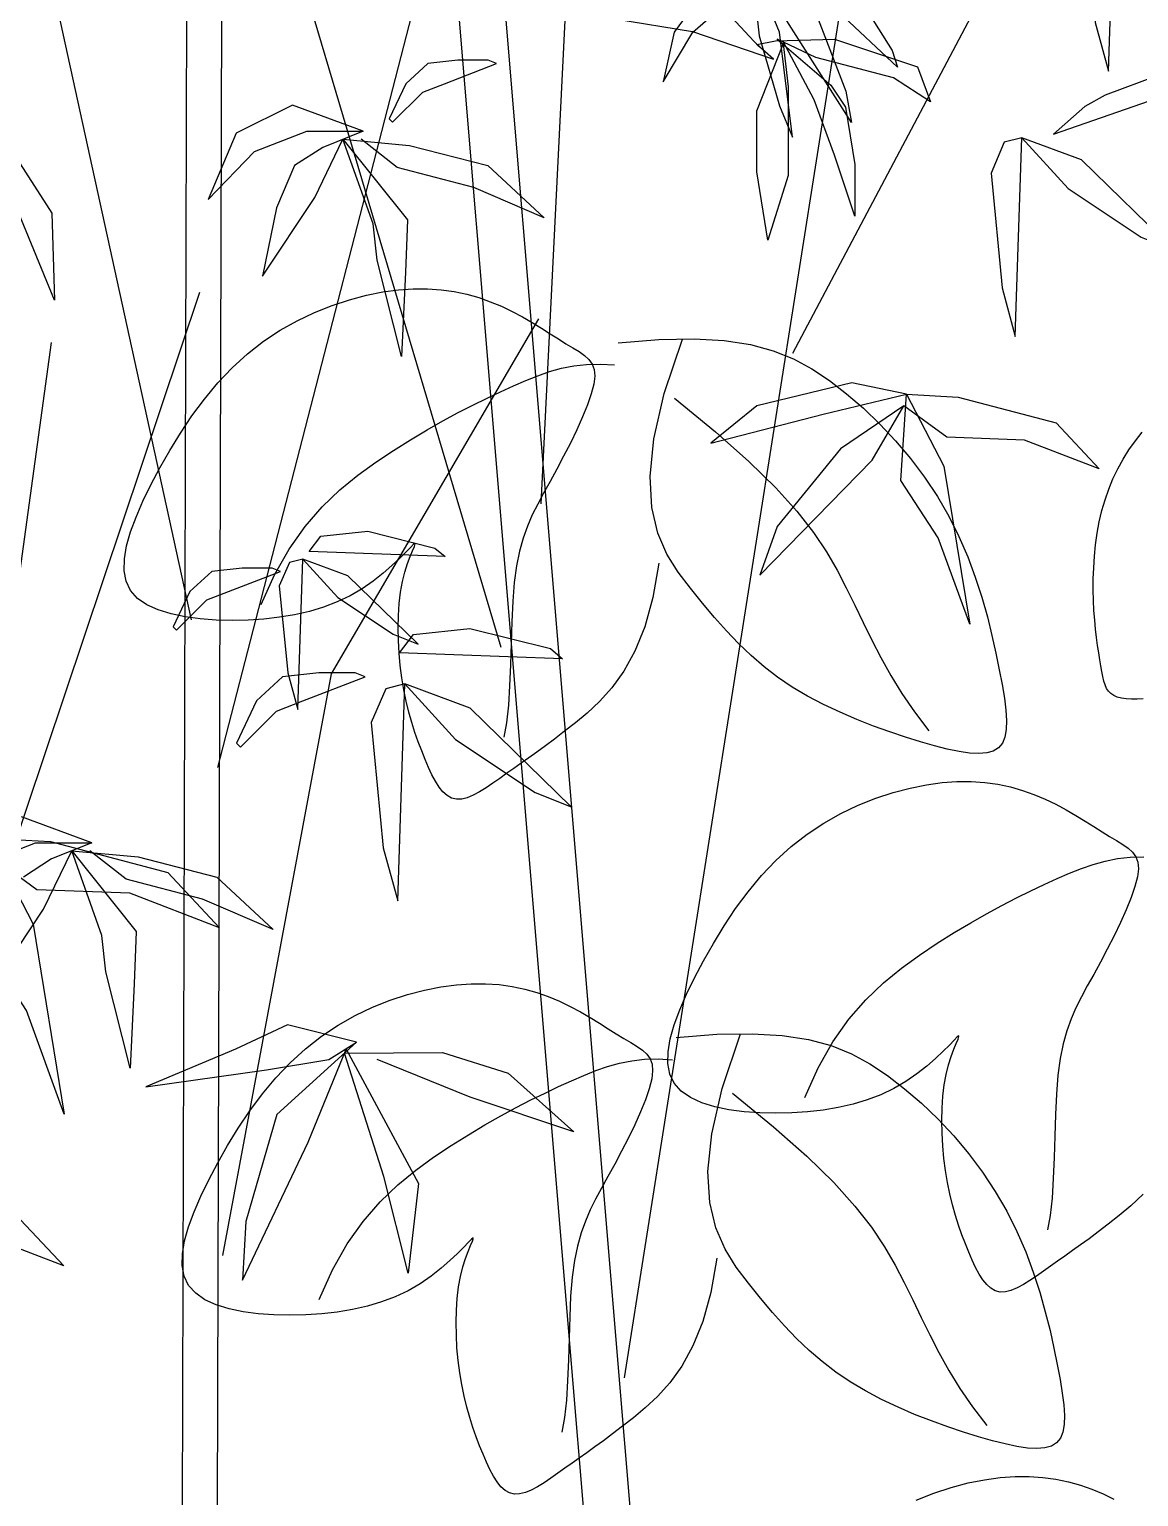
# Model space of a CAD drawing. Extents: x 941299 to 942979, y 2579300 to 2579597.
# Drawn here: x 941938.033 to 941939.645, y 2579505.574 to 2579507.706 of the extents above; entities that cross this region are included whole.
import ezdxf

# ---------------------------------------------------------------- set-up
doc = ezdxf.new("R2010")
doc.units = 0
doc.layers.get('0').update_dxf_attribs({"linetype": 'CONTINUOUS'})
doc.layers.add('LH', color=94, linetype='CONTINUOUS')
doc.layers.add('尺寸标注', color=2, linetype='CONTINUOUS')

# ---------------------------------------------------------------- blocks, each defined once
blk = doc.blocks.new('15')
at = {"layer": 'LH', "color": 38}
for p, q in [((-0.8594, 2.2299), (-0.8435, 2.2331)), ((-0.8435, 2.2331), (-0.8284, 2.2351)), ((-0.8284, 2.2351), (-0.8139, 2.2361)), ((-0.8139, 2.2361), (-0.8001, 2.2362)), ((-0.8001, 2.2362), (-0.7869, 2.2353)), ((-0.7869, 2.2353), (-0.7743, 2.2335)), ((-0.7743, 2.2335), (-0.7622, 2.231)), ((-0.9095, 2.2133), (-0.8926, 2.2201)), ((-0.8926, 2.2201), (-0.8758, 2.2256)), ((-0.8758, 2.2256), (-0.8594, 2.2299)), ((-0.7622, 2.231), (-0.7506, 2.2277)), ((-0.7506, 2.2277), (-0.7394, 2.2237)), ((-0.7394, 2.2237), (-0.7286, 2.2192)), ((-0.7286, 2.2192), (-0.7182, 2.2142)), ((-0.9429, 2.196), (-0.9263, 2.2053)), ((-0.9263, 2.2053), (-0.9095, 2.2133)), ((-0.7182, 2.2142), (-0.7083, 2.2089)), ((-0.7083, 2.2089), (-0.6988, 2.2034)), ((-0.6988, 2.2034), (-0.6898, 2.1979)), ((-0.9591, 2.1853), (-0.9429, 2.196)), ((-0.6898, 2.1979), (-0.6813, 2.1926)), ((-0.6813, 2.1926), (-0.6734, 2.1876)), ((-0.9746, 2.1732), (-0.9591, 2.1853)), ((-0.6734, 2.1876), (-0.6661, 2.183)), ((-0.6661, 2.183), (-0.6593, 2.179)), ((-0.6593, 2.179), (-0.6533, 2.1753)), ((-0.6533, 2.1753), (-0.6481, 2.1717)), ((-0.6155, 2.1839), (-0.576, 2.1871)), ((-0.576, 2.1871), (-0.542, 2.1878)), ((-0.5708, 2.1347), (-0.5531, 2.1874)), ((-0.542, 2.1878), (-0.5127, 2.1861)), ((-0.5127, 2.1861), (-0.4874, 2.1821)), ((-0.4874, 2.1821), (-0.4653, 2.1761)), ((-0.4653, 2.1761), (-0.4457, 2.1682)), ((-0.9893, 2.1597), (-0.9746, 2.1732)), ((-0.6704, 2.1592), (-0.6585, 2.1615)), ((-0.6585, 2.1615), (-0.6461, 2.1629)), ((-0.6481, 2.1717), (-0.6439, 2.1677)), ((-0.6461, 2.1629), (-0.633, 2.1633)), ((-0.6439, 2.1677), (-0.6408, 2.1633)), ((-0.6408, 2.1633), (-0.6388, 2.158)), ((-0.633, 2.1633), (-0.6189, 2.1624)), ((-0.4457, 2.1682), (-0.4278, 2.1585)), ((-1.0031, 2.145), (-0.9893, 2.1597)), ((-0.7169, 2.1422), (-0.705, 2.1474)), ((-0.705, 2.1474), (-0.6934, 2.152)), ((-0.6934, 2.152), (-0.6819, 2.156)), ((-0.6819, 2.156), (-0.6704, 2.1592)), ((-0.6382, 2.1516), (-0.6391, 2.1439)), ((-0.6388, 2.158), (-0.6382, 2.1516)), ((-0.4278, 2.1585), (-0.4108, 2.1472)), ((-0.4108, 2.1472), (-0.3942, 2.1345)), ((-1.0161, 2.1294), (-1.0031, 2.145)), ((-0.7425, 2.1303), (-0.7294, 2.1365)), ((-0.7294, 2.1365), (-0.7169, 2.1422)), ((-0.6415, 2.1345), (-0.6452, 2.1238)), ((-0.6391, 2.1439), (-0.6415, 2.1345)), ((-0.5809, 2.0907), (-0.5708, 2.1347)), ((-0.3942, 2.1345), (-0.3778, 2.1204)), ((-1.0283, 2.1131), (-1.0161, 2.1294)), ((-0.7704, 2.1162), (-0.7562, 2.1236)), ((-0.7562, 2.1236), (-0.7425, 2.1303)), ((-0.6452, 2.1238), (-0.6499, 2.112)), ((-0.561, 2.1302), (-0.5212, 2.0977)), ((-0.3778, 2.1204), (-0.3619, 2.1052)), ((-1.0395, 2.0964), (-1.0283, 2.1131)), ((-0.8006, 2.0994), (-0.7852, 2.1082)), ((-0.7852, 2.1082), (-0.7704, 2.1162)), ((-0.6499, 2.112), (-0.6556, 2.0996)), ((-0.3619, 2.1052), (-0.3467, 2.0889)), ((-1.0499, 2.0795), (-1.0395, 2.0964)), ((-0.8332, 2.0795), (-0.8166, 2.0899)), ((-0.8166, 2.0899), (-0.8006, 2.0994)), ((-0.6556, 2.0996), (-0.6618, 2.0868)), ((-0.5846, 2.0543), (-0.5809, 2.0907)), ((-0.5212, 2.0977), (-0.4888, 2.0689)), ((-0.1145, 2.0889), (-0.1078, 2.0972)), ((-1.0595, 2.0627), (-1.0499, 2.0795)), ((-0.8503, 2.0682), (-0.8332, 2.0795)), ((-0.6618, 2.0868), (-0.6683, 2.0739)), ((-0.3467, 2.0889), (-0.3323, 2.0717)), ((-0.1264, 2.0712), (-0.1207, 2.0802)), ((-0.1207, 2.0802), (-0.1145, 2.0889)), ((-1.0681, 2.0462), (-1.0595, 2.0627)), ((-0.8678, 2.0556), (-0.8503, 2.0682)), ((-0.675, 2.0613), (-0.6815, 2.0494)), ((-0.6683, 2.0739), (-0.675, 2.0613)), ((-0.4888, 2.0689), (-0.4629, 2.0435)), ((-0.3323, 2.0717), (-0.3187, 2.0536)), ((-0.1362, 2.0522), (-0.1316, 2.0619)), ((-0.1316, 2.0619), (-0.1264, 2.0712)), ((-0.8851, 2.0413), (-0.8678, 2.0556)), ((-0.6815, 2.0494), (-0.6877, 2.0382)), ((-0.583, 2.0243), (-0.5846, 2.0543)), ((-0.3187, 2.0536), (-0.3063, 2.035)), ((-0.1403, 2.0422), (-0.1362, 2.0522)), ((-1.0759, 2.0303), (-1.0681, 2.0462)), ((-0.9022, 2.0249), (-0.8851, 2.0413)), ((-0.6877, 2.0382), (-0.6934, 2.0276)), ((-0.4629, 2.0435), (-0.4424, 2.0208)), ((-0.3063, 2.035), (-0.2952, 2.0158)), ((-0.1439, 2.0319), (-0.1403, 2.0422)), ((-1.0825, 2.015), (-1.0759, 2.0303)), ((-0.9186, 2.006), (-0.9022, 2.0249)), ((-0.6934, 2.0276), (-0.6987, 2.0171)), ((-0.5771, 1.9996), (-0.583, 2.0243)), ((-0.4424, 2.0208), (-0.4263, 2.0002)), ((-0.1495, 2.0105), (-0.147, 2.0213)), ((-0.147, 2.0213), (-0.1439, 2.0319)), ((-1.0878, 2.0006), (-1.0825, 2.015)), ((-0.9342, 1.9841), (-0.9186, 2.006)), ((-0.7034, 2.0062), (-0.7076, 1.9947)), ((-0.6987, 2.0171), (-0.7034, 2.0062)), ((-0.2952, 2.0158), (-0.2854, 1.9962)), ((-0.1515, 1.9994), (-0.1495, 2.0105)), ((-1.0916, 1.9871), (-1.0878, 2.0006)), ((-0.7076, 1.9947), (-0.7111, 1.9821)), ((-0.5682, 1.9791), (-0.5771, 1.9996)), ((-0.4263, 2.0002), (-0.4137, 1.9814)), ((-0.2854, 1.9962), (-0.2769, 1.9764)), ((-0.1531, 1.9882), (-0.1515, 1.9994)), ((-1.0937, 1.9745), (-1.0916, 1.9871)), ((-0.9484, 1.959), (-0.9342, 1.9841)), ((-0.8213, 1.9809), (-0.8273, 1.9749)), ((-0.8167, 1.9857), (-0.8213, 1.9809)), ((-0.8196, 1.97), (-0.817, 1.9769)), ((-0.817, 1.9769), (-0.8147, 1.9825)), ((-0.8136, 1.9887), (-0.8167, 1.9857)), ((-0.8147, 1.9825), (-0.8129, 1.9866)), ((-0.8121, 1.9899), (-0.8136, 1.9887)), ((-0.8129, 1.9866), (-0.812, 1.9891)), ((-0.812, 1.9891), (-0.8121, 1.9899)), ((-0.7111, 1.9821), (-0.714, 1.9679)), ((-0.5573, 1.9616), (-0.5682, 1.9791)), ((-0.4137, 1.9814), (-0.4034, 1.9637)), ((-0.2769, 1.9764), (-0.2696, 1.9567)), ((-0.1549, 1.966), (-0.1542, 1.9771)), ((-0.1542, 1.9771), (-0.1531, 1.9882)), ((-1.0939, 1.9631), (-1.0937, 1.9745)), ((-1.092, 1.9528), (-1.0939, 1.9631)), ((-0.8346, 1.968), (-0.8432, 1.9606)), ((-0.8273, 1.9749), (-0.8346, 1.968)), ((-0.8244, 1.9525), (-0.8221, 1.9618)), ((-0.8221, 1.9618), (-0.8196, 1.97)), ((-0.714, 1.9679), (-0.7162, 1.9518)), ((-0.5761, 1.9703), (-0.5818, 1.937)), ((-0.5455, 1.9461), (-0.5573, 1.9616)), ((-0.4034, 1.9637), (-0.3946, 1.9466)), ((-0.1553, 1.9551), (-0.1549, 1.966)), ((-1.0877, 1.9439), (-1.092, 1.9528)), ((-0.9612, 1.9302), (-0.9484, 1.959)), ((-0.8529, 1.953), (-0.8636, 1.9456)), ((-0.8432, 1.9606), (-0.8529, 1.953)), ((-0.8263, 1.9423), (-0.8244, 1.9525)), ((-0.7162, 1.9518), (-0.7176, 1.9335)), ((-0.2696, 1.9567), (-0.2633, 1.9373)), ((-0.1553, 1.9445), (-0.1553, 1.9551)), ((-1.0809, 1.9363), (-1.0877, 1.9439)), ((-1.0719, 1.9301), (-1.0809, 1.9363)), ((-0.8752, 1.9388), (-0.8876, 1.9329)), ((-0.8636, 1.9456), (-0.8752, 1.9388)), ((-0.8275, 1.9314), (-0.8263, 1.9423)), ((-0.7176, 1.9335), (-0.7186, 1.9136)), ((-0.5818, 1.937), (-0.5896, 1.9088)), ((-0.5339, 1.9315), (-0.5455, 1.9461)), ((-0.3946, 1.9466), (-0.3864, 1.9297)), ((-0.2633, 1.9373), (-0.2579, 1.9184)), ((-0.1551, 1.9343), (-0.1553, 1.9445)), ((-0.1546, 1.9246), (-0.1551, 1.9343)), ((-1.061, 1.9251), (-1.0719, 1.9301)), ((-1.0486, 1.9212), (-1.061, 1.9251)), ((-1.0349, 1.9183), (-1.0486, 1.9212)), ((-0.9289, 1.9204), (-0.9436, 1.918)), ((-0.9146, 1.9237), (-0.9289, 1.9204)), ((-0.9008, 1.9279), (-0.9146, 1.9237)), ((-0.8876, 1.9329), (-0.9008, 1.9279)), ((-0.8286, 1.9079), (-0.8283, 1.9198)), ((-0.8283, 1.9198), (-0.8275, 1.9314)), ((-0.5223, 1.9177), (-0.5339, 1.9315)), ((-0.3864, 1.9297), (-0.3782, 1.9128)), ((-0.1539, 1.9153), (-0.1546, 1.9246)), ((-1.0203, 1.9164), (-1.0349, 1.9183)), ((-1.005, 1.9153), (-1.0203, 1.9164)), ((-0.9895, 1.9149), (-1.005, 1.9153)), ((-0.974, 1.9152), (-0.9895, 1.9149)), ((-0.9587, 1.9162), (-0.974, 1.9152)), ((-0.9436, 1.918), (-0.9587, 1.9162)), ((-0.8284, 1.8956), (-0.8286, 1.9079)), ((-0.7186, 1.9136), (-0.7192, 1.8928)), ((-0.5896, 1.9088), (-0.5992, 1.8853)), ((-0.5107, 1.9047), (-0.5223, 1.9177)), ((-0.3782, 1.9128), (-0.3699, 1.8959)), ((-0.2579, 1.9184), (-0.2534, 1.9003)), ((-0.1531, 1.9066), (-0.1539, 1.9153)), ((-0.1521, 1.8983), (-0.1531, 1.9066)), ((-0.8277, 1.8833), (-0.8284, 1.8956)), ((-0.7192, 1.8928), (-0.7198, 1.8719)), ((-0.4989, 1.8925), (-0.5107, 1.9047)), ((-0.4868, 1.8809), (-0.4989, 1.8925)), ((-0.3699, 1.8959), (-0.3611, 1.8789)), ((-0.2534, 1.9003), (-0.2496, 1.8832)), ((-0.1511, 1.8906), (-0.1521, 1.8983)), ((-0.15, 1.8835), (-0.1511, 1.8906)), ((-0.8266, 1.8711), (-0.8277, 1.8833)), ((-0.5992, 1.8853), (-0.61, 1.8658)), ((-0.4742, 1.8701), (-0.4868, 1.8809)), ((-0.3611, 1.8789), (-0.3514, 1.8616)), ((-0.2496, 1.8832), (-0.2463, 1.8672)), ((-0.149, 1.8769), (-0.15, 1.8835)), ((-0.148, 1.8709), (-0.149, 1.8769)), ((-0.8251, 1.8592), (-0.8266, 1.8711)), ((-0.7198, 1.8719), (-0.7206, 1.8516)), ((-0.61, 1.8658), (-0.6216, 1.8496)), ((-0.461, 1.8599), (-0.4742, 1.8701)), ((-0.2463, 1.8672), (-0.2436, 1.8527)), ((-0.147, 1.8654), (-0.148, 1.8709)), ((-0.1461, 1.8605), (-0.147, 1.8654)), ((-0.8231, 1.8477), (-0.8251, 1.8592)), ((-0.7206, 1.8516), (-0.7218, 1.8327)), ((-0.6216, 1.8496), (-0.6336, 1.8363)), ((-0.447, 1.8504), (-0.461, 1.8599)), ((-0.4321, 1.8416), (-0.447, 1.8504)), ((-0.3514, 1.8616), (-0.3407, 1.8441)), ((-0.2436, 1.8527), (-0.2414, 1.8397)), ((-0.1451, 1.8562), (-0.1461, 1.8605)), ((-0.1439, 1.8524), (-0.1451, 1.8562)), ((-0.1425, 1.8491), (-0.1439, 1.8524)), ((-0.1406, 1.8463), (-0.1425, 1.8491)), ((-0.8208, 1.8367), (-0.8231, 1.8477)), ((-0.8182, 1.8261), (-0.8208, 1.8367)), ((-0.6336, 1.8363), (-0.6455, 1.8252)), ((-0.4166, 1.8334), (-0.4321, 1.8416)), ((-0.3407, 1.8441), (-0.3285, 1.8263)), ((-0.2414, 1.8397), (-0.24, 1.8281)), ((-0.1384, 1.844), (-0.1406, 1.8463)), ((-0.1355, 1.8421), (-0.1384, 1.844)), ((-0.1321, 1.8406), (-0.1355, 1.8421)), ((-0.1281, 1.8396), (-0.1321, 1.8406)), ((-0.1235, 1.8389), (-0.1281, 1.8396)), ((-0.1184, 1.8386), (-0.1235, 1.8389)), ((-0.1129, 1.8386), (-0.1184, 1.8386)), ((-0.1069, 1.8389), (-0.1129, 1.8386)), ((-0.8154, 1.816), (-0.8182, 1.8261)), ((-0.7218, 1.8327), (-0.7236, 1.8158)), ((-0.6455, 1.8252), (-0.6569, 1.8158)), ((-0.4006, 1.8259), (-0.4166, 1.8334)), ((-0.3844, 1.8189), (-0.4006, 1.8259)), ((-0.3285, 1.8263), (-0.3145, 1.808)), ((-0.24, 1.8281), (-0.2393, 1.8179)), ((-0.8123, 1.8063), (-0.8154, 1.816)), ((-0.8091, 1.7972), (-0.8123, 1.8063)), ((-0.7236, 1.8158), (-0.7263, 1.8018)), ((-0.6674, 1.8075), (-0.6771, 1.8)), ((-0.6569, 1.8158), (-0.6674, 1.8075)), ((-0.3683, 1.8126), (-0.3844, 1.8189)), ((-0.3525, 1.8069), (-0.3683, 1.8126)), ((-0.3372, 1.8018), (-0.3525, 1.8069)), ((-0.2396, 1.8091), (-0.2408, 1.8018)), ((-0.2393, 1.8179), (-0.2396, 1.8091)), ((-0.8058, 1.7885), (-0.8091, 1.7972)), ((-0.686, 1.7933), (-0.6942, 1.7873)), ((-0.6771, 1.8), (-0.686, 1.7933)), ((-0.3226, 1.7973), (-0.3372, 1.8018)), ((-0.3091, 1.7934), (-0.3226, 1.7973)), ((-0.2967, 1.7903), (-0.3091, 1.7934)), ((-0.247, 1.7914), (-0.2521, 1.7883)), ((-0.2433, 1.7959), (-0.247, 1.7914)), ((-0.2408, 1.8018), (-0.2433, 1.7959)), ((-0.8025, 1.7803), (-0.8058, 1.7885)), ((-0.7992, 1.7726), (-0.8025, 1.7803)), ((-0.702, 1.7818), (-0.7093, 1.7766)), ((-0.6942, 1.7873), (-0.702, 1.7818)), ((-0.2853, 1.7879), (-0.2967, 1.7903)), ((-0.2752, 1.7864), (-0.2853, 1.7879)), ((-0.2662, 1.7859), (-0.2752, 1.7864)), ((-0.2585, 1.7865), (-0.2662, 1.7859)), ((-0.2521, 1.7883), (-0.2585, 1.7865)), ((-0.7959, 1.7655), (-0.7992, 1.7726)), ((-0.7925, 1.7591), (-0.7959, 1.7655)), ((-0.7233, 1.7668), (-0.7301, 1.7619)), ((-0.7164, 1.7716), (-0.7233, 1.7668)), ((-0.7093, 1.7766), (-0.7164, 1.7716)), ((-0.7889, 1.7535), (-0.7925, 1.7591)), ((-0.7852, 1.7489), (-0.7889, 1.7535)), ((-0.7811, 1.7453), (-0.7852, 1.7489)), ((-0.7497, 1.7489), (-0.7558, 1.7456)), ((-0.7433, 1.7528), (-0.7497, 1.7489)), ((-0.7368, 1.7572), (-0.7433, 1.7528)), ((-0.7301, 1.7619), (-0.7368, 1.7572)), ((-0.3492, 1.7482), (-0.3328, 1.7525)), ((-0.3328, 1.7525), (-0.3169, 1.7557)), ((-0.3169, 1.7557), (-0.3018, 1.7578)), ((-0.3018, 1.7578), (-0.2873, 1.7588)), ((-0.2873, 1.7588), (-0.2735, 1.7588)), ((-0.2735, 1.7588), (-0.2603, 1.7579)), ((-0.2603, 1.7579), (-0.2477, 1.7562)), ((-0.2477, 1.7562), (-0.2356, 1.7536)), ((-0.2356, 1.7536), (-0.224, 1.7503)), ((-0.224, 1.7503), (-0.2128, 1.7464)), ((-0.7768, 1.7428), (-0.7811, 1.7453)), ((-0.7721, 1.7417), (-0.7768, 1.7428)), ((-0.767, 1.7419), (-0.7721, 1.7417)), ((-0.7616, 1.7432), (-0.767, 1.7419)), ((-0.7558, 1.7456), (-0.7616, 1.7432)), ((-0.3997, 1.7279), (-0.3829, 1.736)), ((-0.3829, 1.736), (-0.366, 1.7427)), ((-0.366, 1.7427), (-0.3492, 1.7482)), ((-0.2128, 1.7464), (-0.202, 1.7418)), ((-0.202, 1.7418), (-0.1916, 1.7368)), ((-0.1916, 1.7368), (-0.1817, 1.7315)), ((-0.4163, 1.7186), (-0.3997, 1.7279)), ((-0.1817, 1.7315), (-0.1722, 1.726)), ((-0.1722, 1.726), (-0.1632, 1.7206)), ((-0.1632, 1.7206), (-0.1547, 1.7152)), ((-0.448, 1.6958), (-0.4325, 1.7079)), ((-0.4325, 1.7079), (-0.4163, 1.7186)), ((-0.1547, 1.7152), (-0.1468, 1.7102)), ((-0.1468, 1.7102), (-0.1395, 1.7057)), ((-0.4627, 1.6823), (-0.448, 1.6958)), ((-0.1395, 1.7057), (-0.1327, 1.7016)), ((-0.1327, 1.7016), (-0.1267, 1.698)), ((-0.1267, 1.698), (-0.1215, 1.6943)), ((-0.1215, 1.6943), (-0.1173, 1.6904)), ((-0.4765, 1.6677), (-0.4627, 1.6823)), ((-0.1668, 1.6746), (-0.1553, 1.6786)), ((-0.1553, 1.6786), (-0.1438, 1.6818)), ((-0.1438, 1.6818), (-0.1319, 1.6842)), ((-0.1319, 1.6842), (-0.1195, 1.6856)), ((-0.1195, 1.6856), (-0.1064, 1.6859)), ((-0.1173, 1.6904), (-0.1142, 1.6859)), ((-0.1142, 1.6859), (-0.1122, 1.6807)), ((-0.1122, 1.6807), (-0.1116, 1.6743)), ((-0.4895, 1.6521), (-0.4765, 1.6677)), ((-0.2028, 1.6591), (-0.1903, 1.6648)), ((-0.1903, 1.6648), (-0.1784, 1.67)), ((-0.1784, 1.67), (-0.1668, 1.6746)), ((-0.1125, 1.6665), (-0.1149, 1.6571)), ((-0.1116, 1.6743), (-0.1125, 1.6665)), ((-0.5017, 1.6358), (-0.4895, 1.6521)), ((-0.2296, 1.6462), (-0.2159, 1.6529)), ((-0.2159, 1.6529), (-0.2028, 1.6591)), ((-0.1149, 1.6571), (-0.1186, 1.6464)), ((-0.5129, 1.619), (-0.5017, 1.6358)), ((-0.2586, 1.6308), (-0.2438, 1.6389)), ((-0.2438, 1.6389), (-0.2296, 1.6462)), ((-0.1233, 1.6347), (-0.129, 1.6222)), ((-0.1186, 1.6464), (-0.1233, 1.6347)), ((-0.29, 1.6125), (-0.274, 1.6221)), ((-0.274, 1.6221), (-0.2586, 1.6308)), ((-0.129, 1.6222), (-0.1352, 1.6094)), ((-0.5233, 1.6021), (-0.5129, 1.619)), ((-0.3066, 1.6022), (-0.29, 1.6125)), ((-0.1352, 1.6094), (-0.1417, 1.5965)), ((-0.5329, 1.5853), (-0.5233, 1.6021)), ((-0.3237, 1.5908), (-0.3066, 1.6022)), ((-0.1417, 1.5965), (-0.1484, 1.584)), ((-0.5415, 1.5688), (-0.5329, 1.5853)), ((-0.3585, 1.5639), (-0.3411, 1.5782)), ((-0.3411, 1.5782), (-0.3237, 1.5908)), ((-0.1484, 1.584), (-0.1549, 1.572)), ((-0.5492, 1.5529), (-0.5415, 1.5688)), ((-0.3756, 1.5475), (-0.3585, 1.5639)), ((-0.1549, 1.572), (-0.1611, 1.5608)), ((-0.8364, 1.5469), (-0.8196, 1.5524)), ((-0.8196, 1.5524), (-0.8032, 1.5567)), ((-0.8032, 1.5567), (-0.7874, 1.5599)), ((-0.7874, 1.5599), (-0.7722, 1.562)), ((-0.7722, 1.562), (-0.7578, 1.563)), ((-0.7578, 1.563), (-0.744, 1.563)), ((-0.744, 1.563), (-0.7308, 1.5621)), ((-0.7308, 1.5621), (-0.7181, 1.5604)), ((-0.7181, 1.5604), (-0.706, 1.5578)), ((-0.706, 1.5578), (-0.6944, 1.5545)), ((-0.6944, 1.5545), (-0.6832, 1.5506)), ((-0.6832, 1.5506), (-0.6724, 1.546)), ((-0.5559, 1.5377), (-0.5492, 1.5529)), ((-0.1668, 1.5502), (-0.1721, 1.5397)), ((-0.1611, 1.5608), (-0.1668, 1.5502)), ((-0.8701, 1.5321), (-0.8533, 1.5402)), ((-0.8533, 1.5402), (-0.8364, 1.5469)), ((-0.6724, 1.546), (-0.662, 1.541)), ((-0.662, 1.541), (-0.6521, 1.5357)), ((-0.6521, 1.5357), (-0.6426, 1.5302)), ((-0.5612, 1.5232), (-0.5559, 1.5377)), ((-0.392, 1.5286), (-0.3756, 1.5475)), ((-0.1721, 1.5397), (-0.1768, 1.5289)), ((-0.9029, 1.5121), (-0.8867, 1.5228)), ((-0.8867, 1.5228), (-0.8701, 1.5321)), ((-0.6426, 1.5302), (-0.6336, 1.5248)), ((-0.6336, 1.5248), (-0.6252, 1.5194)), ((-0.565, 1.5097), (-0.5612, 1.5232)), ((-0.4076, 1.5068), (-0.392, 1.5286)), ((-0.1768, 1.5289), (-0.181, 1.5174)), ((-0.9184, 1.5), (-0.9029, 1.5121)), ((-0.6252, 1.5194), (-0.6173, 1.5144)), ((-0.6173, 1.5144), (-0.6099, 1.5099)), ((-0.6099, 1.5099), (-0.6032, 1.5059)), ((-0.5671, 1.4971), (-0.565, 1.5097)), ((-0.5593, 1.5108), (-0.5198, 1.514)), ((-0.5198, 1.514), (-0.4858, 1.5146)), ((-0.5146, 1.4616), (-0.497, 1.5143)), ((-0.4858, 1.5146), (-0.4565, 1.5129)), ((-0.4565, 1.5129), (-0.4312, 1.509)), ((-0.4312, 1.509), (-0.4092, 1.503)), ((-0.4218, 1.4816), (-0.4076, 1.5068)), ((-0.2901, 1.5083), (-0.2947, 1.5036)), ((-0.287, 1.5114), (-0.2901, 1.5083)), ((-0.2881, 1.5051), (-0.2863, 1.5093)), ((-0.2855, 1.5125), (-0.287, 1.5114)), ((-0.2863, 1.5093), (-0.2854, 1.5118)), ((-0.2854, 1.5118), (-0.2855, 1.5125)), ((-0.181, 1.5174), (-0.1845, 1.5047)), ((-0.9331, 1.4865), (-0.9184, 1.5)), ((-0.6032, 1.5059), (-0.5971, 1.5022)), ((-0.5971, 1.5022), (-0.592, 1.4985)), ((-0.592, 1.4985), (-0.5877, 1.4946)), ((-0.5877, 1.4946), (-0.5846, 1.4901)), ((-0.5673, 1.4857), (-0.5671, 1.4971)), ((-0.4092, 1.503), (-0.3896, 1.495)), ((-0.3896, 1.495), (-0.3716, 1.4854)), ((-0.3007, 1.4976), (-0.308, 1.4907)), ((-0.2947, 1.5036), (-0.3007, 1.4976)), ((-0.2955, 1.4844), (-0.2929, 1.4926)), ((-0.2929, 1.4926), (-0.2904, 1.4995)), ((-0.2904, 1.4995), (-0.2881, 1.5051)), ((-0.1845, 1.5047), (-0.1874, 1.4905)), ((-0.947, 1.4719), (-0.9331, 1.4865)), ((-0.6488, 1.4742), (-0.6372, 1.4788)), ((-0.6372, 1.4788), (-0.6258, 1.4828)), ((-0.6258, 1.4828), (-0.6142, 1.486)), ((-0.6142, 1.486), (-0.6024, 1.4884)), ((-0.6024, 1.4884), (-0.59, 1.4898)), ((-0.59, 1.4898), (-0.5768, 1.4901)), ((-0.5846, 1.4901), (-0.5827, 1.4849)), ((-0.5821, 1.4785), (-0.5829, 1.4707)), ((-0.5827, 1.4849), (-0.5821, 1.4785)), ((-0.5768, 1.4901), (-0.5627, 1.4892)), ((-0.5654, 1.4755), (-0.5673, 1.4857)), ((-0.4346, 1.4528), (-0.4218, 1.4816)), ((-0.3716, 1.4854), (-0.3547, 1.4741)), ((-0.3166, 1.4832), (-0.3263, 1.4756)), ((-0.308, 1.4907), (-0.3166, 1.4832)), ((-0.2978, 1.4752), (-0.2955, 1.4844)), ((-0.1874, 1.4905), (-0.1896, 1.4744)), ((-0.96, 1.4563), (-0.947, 1.4719)), ((-0.6733, 1.4633), (-0.6608, 1.469)), ((-0.6608, 1.469), (-0.6488, 1.4742)), ((-0.5829, 1.4707), (-0.5853, 1.4613)), ((-0.5611, 1.4665), (-0.5654, 1.4755)), ((-0.5543, 1.459), (-0.5611, 1.4665)), ((-0.3547, 1.4741), (-0.338, 1.4613)), ((-0.337, 1.4682), (-0.3486, 1.4614)), ((-0.3263, 1.4756), (-0.337, 1.4682)), ((-0.3009, 1.454), (-0.2996, 1.465)), ((-0.2996, 1.465), (-0.2978, 1.4752)), ((-0.1896, 1.4744), (-0.191, 1.4561)), ((-0.9721, 1.44), (-0.96, 1.4563)), ((-0.7142, 1.4431), (-0.7, 1.4504)), ((-0.7, 1.4504), (-0.6863, 1.4571)), ((-0.6863, 1.4571), (-0.6733, 1.4633)), ((-0.589, 1.4506), (-0.5938, 1.4389)), ((-0.5853, 1.4613), (-0.589, 1.4506)), ((-0.5453, 1.4527), (-0.5543, 1.459)), ((-0.5344, 1.4477), (-0.5453, 1.4527)), ((-0.5248, 1.4176), (-0.5146, 1.4616)), ((-0.5048, 1.457), (-0.465, 1.4245)), ((-0.3742, 1.4505), (-0.388, 1.4464)), ((-0.361, 1.4555), (-0.3742, 1.4505)), ((-0.3486, 1.4614), (-0.361, 1.4555)), ((-0.338, 1.4613), (-0.3216, 1.4473)), ((-0.3017, 1.4425), (-0.3009, 1.454)), ((-0.191, 1.4561), (-0.192, 1.4362)), ((-0.9834, 1.4232), (-0.9721, 1.44)), ((-0.7291, 1.435), (-0.7142, 1.4431)), ((-0.5938, 1.4389), (-0.5994, 1.4264)), ((-0.522, 1.4438), (-0.5344, 1.4477)), ((-0.5083, 1.4409), (-0.522, 1.4438)), ((-0.4936, 1.439), (-0.5083, 1.4409)), ((-0.4784, 1.4379), (-0.4936, 1.439)), ((-0.4629, 1.4376), (-0.4784, 1.4379)), ((-0.4474, 1.4379), (-0.4629, 1.4376)), ((-0.4321, 1.4389), (-0.4474, 1.4379)), ((-0.417, 1.4406), (-0.4321, 1.4389)), ((-0.4023, 1.4431), (-0.417, 1.4406)), ((-0.388, 1.4464), (-0.4023, 1.4431)), ((-0.3216, 1.4473), (-0.3058, 1.432)), ((-0.302, 1.4305), (-0.3017, 1.4425)), ((-0.192, 1.4362), (-0.1926, 1.4154)), ((-0.9938, 1.4063), (-0.9834, 1.4232)), ((-0.7605, 1.4167), (-0.7445, 1.4263)), ((-0.7445, 1.4263), (-0.7291, 1.435)), ((-0.5994, 1.4264), (-0.6056, 1.4136)), ((-0.465, 1.4245), (-0.4327, 1.3958)), ((-0.3058, 1.432), (-0.2905, 1.4157)), ((-0.3018, 1.4183), (-0.302, 1.4305)), ((-0.7771, 1.4064), (-0.7605, 1.4167)), ((-0.6056, 1.4136), (-0.6122, 1.4007)), ((-0.5285, 1.3811), (-0.5248, 1.4176)), ((-0.3011, 1.406), (-0.3018, 1.4183)), ((-0.2905, 1.4157), (-0.2761, 1.3985)), ((-0.1926, 1.4154), (-0.1932, 1.3945)), ((-1.0033, 1.3895), (-0.9938, 1.4063)), ((-0.8116, 1.3824), (-0.7942, 1.395)), ((-0.7942, 1.395), (-0.7771, 1.4064)), ((-0.6122, 1.4007), (-0.6188, 1.3882)), ((-0.4327, 1.3958), (-0.4067, 1.3703)), ((-0.3, 1.3938), (-0.3011, 1.406)), ((-0.2985, 1.3819), (-0.3, 1.3938)), ((-0.2761, 1.3985), (-0.2626, 1.3805)), ((-0.1932, 1.3945), (-0.194, 1.3742)), ((-1.012, 1.373), (-1.0033, 1.3895)), ((-0.829, 1.3681), (-0.8116, 1.3824)), ((-0.6188, 1.3882), (-0.6254, 1.3762)), ((-0.5268, 1.3511), (-0.5285, 1.3811)), ((-0.2965, 1.3704), (-0.2985, 1.3819)), ((-0.2626, 1.3805), (-0.2502, 1.3618)), ((-1.0197, 1.3571), (-1.012, 1.373)), ((-0.846, 1.3517), (-0.829, 1.3681)), ((-0.6315, 1.365), (-0.6373, 1.3544)), ((-0.6254, 1.3762), (-0.6315, 1.365)), ((-0.4067, 1.3703), (-0.3862, 1.3476)), ((-0.2942, 1.3593), (-0.2965, 1.3704)), ((-0.194, 1.3742), (-0.1952, 1.3553)), ((-1.0263, 1.3419), (-1.0197, 1.3571)), ((-0.8625, 1.3328), (-0.846, 1.3517)), ((-0.6373, 1.3544), (-0.6425, 1.3439)), ((-0.521, 1.3264), (-0.5268, 1.3511)), ((-0.2916, 1.3487), (-0.2942, 1.3593)), ((-0.2502, 1.3618), (-0.239, 1.3426)), ((-0.1952, 1.3553), (-0.197, 1.3385)), ((-0.107, 1.359), (-0.1189, 1.3479)), ((-1.0316, 1.3274), (-1.0263, 1.3419)), ((-0.6425, 1.3439), (-0.6472, 1.3331)), ((-0.3862, 1.3476), (-0.3701, 1.3271)), ((-0.2888, 1.3386), (-0.2916, 1.3487)), ((-0.2857, 1.329), (-0.2888, 1.3386)), ((-0.239, 1.3426), (-0.2292, 1.323)), ((-0.197, 1.3385), (-0.1996, 1.3245)), ((-0.1303, 1.3384), (-0.1408, 1.3301)), ((-0.1189, 1.3479), (-0.1303, 1.3384)), ((-1.0355, 1.3139), (-1.0316, 1.3274)), ((-0.878, 1.311), (-0.8625, 1.3328)), ((-0.6472, 1.3331), (-0.6514, 1.3216)), ((-0.512, 1.3059), (-0.521, 1.3264)), ((-0.3701, 1.3271), (-0.3575, 1.3082)), ((-0.2825, 1.3198), (-0.2857, 1.329)), ((-0.2292, 1.323), (-0.2207, 1.3032)), ((-0.1504, 1.3227), (-0.1594, 1.316)), ((-0.1408, 1.3301), (-0.1504, 1.3227)), ((-1.0376, 1.3013), (-1.0355, 1.3139)), ((-0.8923, 1.2858), (-0.878, 1.311)), ((-0.7651, 1.3078), (-0.7711, 1.3018)), ((-0.7605, 1.3125), (-0.7651, 1.3078)), ((-0.7608, 1.3037), (-0.7585, 1.3093)), ((-0.7574, 1.3156), (-0.7605, 1.3125)), ((-0.7585, 1.3093), (-0.7567, 1.3135)), ((-0.7559, 1.3167), (-0.7574, 1.3156)), ((-0.7567, 1.3135), (-0.7558, 1.316)), ((-0.7558, 1.316), (-0.7559, 1.3167)), ((-0.6549, 1.3089), (-0.6578, 1.2947)), ((-0.6514, 1.3216), (-0.6549, 1.3089)), ((-0.3575, 1.3082), (-0.3473, 1.2905)), ((-0.2792, 1.3111), (-0.2825, 1.3198)), ((-0.2759, 1.3029), (-0.2792, 1.3111)), ((-0.1676, 1.31), (-0.1754, 1.3044)), ((-0.1594, 1.316), (-0.1676, 1.31)), ((-1.0378, 1.2899), (-1.0376, 1.3013)), ((-0.7784, 1.2949), (-0.787, 1.2874)), ((-0.7711, 1.3018), (-0.7784, 1.2949)), ((-0.766, 1.2886), (-0.7634, 1.2968)), ((-0.7634, 1.2968), (-0.7608, 1.3037)), ((-0.6578, 1.2947), (-0.66, 1.2786)), ((-0.52, 1.2972), (-0.5256, 1.2638)), ((-0.5011, 1.2884), (-0.512, 1.3059)), ((-0.2726, 1.2952), (-0.2759, 1.3029)), ((-0.2693, 1.2881), (-0.2726, 1.2952)), ((-0.2207, 1.3032), (-0.2134, 1.2835)), ((-0.1898, 1.2943), (-0.1967, 1.2894)), ((-0.1827, 1.2992), (-0.1898, 1.2943)), ((-0.1754, 1.3044), (-0.1827, 1.2992)), ((-1.0358, 1.2797), (-1.0378, 1.2899)), ((-1.0315, 1.2707), (-1.0358, 1.2797)), ((-0.905, 1.257), (-0.8923, 1.2858)), ((-0.7967, 1.2798), (-0.8074, 1.2724)), ((-0.787, 1.2874), (-0.7967, 1.2798)), ((-0.7701, 1.2692), (-0.7683, 1.2794)), ((-0.7683, 1.2794), (-0.766, 1.2886)), ((-0.4894, 1.2729), (-0.5011, 1.2884)), ((-0.3473, 1.2905), (-0.3385, 1.2735)), ((-0.2659, 1.2817), (-0.2693, 1.2881)), ((-0.2623, 1.2761), (-0.2659, 1.2817)), ((-0.2102, 1.2798), (-0.2167, 1.2754)), ((-0.2134, 1.2835), (-0.2071, 1.2641)), ((-0.2035, 1.2846), (-0.2102, 1.2798)), ((-0.1967, 1.2894), (-0.2035, 1.2846)), ((-1.0247, 1.2632), (-1.0315, 1.2707)), ((-0.819, 1.2656), (-0.8314, 1.2597)), ((-0.8074, 1.2724), (-0.819, 1.2656)), ((-0.7714, 1.2582), (-0.7701, 1.2692)), ((-0.66, 1.2786), (-0.6615, 1.2603)), ((-0.4777, 1.2583), (-0.4894, 1.2729)), ((-0.3385, 1.2735), (-0.3302, 1.2566)), ((-0.2585, 1.2715), (-0.2623, 1.2761)), ((-0.2545, 1.2679), (-0.2585, 1.2715)), ((-0.2502, 1.2655), (-0.2545, 1.2679)), ((-0.2455, 1.2643), (-0.2502, 1.2655)), ((-0.235, 1.2659), (-0.2404, 1.2645)), ((-0.2291, 1.2683), (-0.235, 1.2659)), ((-0.223, 1.2715), (-0.2291, 1.2683)), ((-0.2167, 1.2754), (-0.223, 1.2715)), ((-1.0158, 1.2569), (-1.0247, 1.2632)), ((-1.0049, 1.2519), (-1.0158, 1.2569)), ((-0.9924, 1.248), (-1.0049, 1.2519)), ((-0.8446, 1.2547), (-0.8584, 1.2506)), ((-0.8314, 1.2597), (-0.8446, 1.2547)), ((-0.7721, 1.2467), (-0.7714, 1.2582)), ((-0.6615, 1.2603), (-0.6624, 1.2404)), ((-0.5256, 1.2638), (-0.5335, 1.2357)), ((-0.4661, 1.2446), (-0.4777, 1.2583)), ((-0.3302, 1.2566), (-0.3221, 1.2397)), ((-0.2404, 1.2645), (-0.2455, 1.2643)), ((-0.2071, 1.2641), (-0.2018, 1.2452)), ((-0.9787, 1.2451), (-0.9924, 1.248)), ((-0.9641, 1.2432), (-0.9787, 1.2451)), ((-0.9489, 1.2421), (-0.9641, 1.2432)), ((-0.9334, 1.2418), (-0.9489, 1.2421)), ((-0.9179, 1.2421), (-0.9334, 1.2418)), ((-0.9025, 1.2431), (-0.9179, 1.2421)), ((-0.8875, 1.2448), (-0.9025, 1.2431)), ((-0.8727, 1.2473), (-0.8875, 1.2448)), ((-0.8584, 1.2506), (-0.8727, 1.2473)), ((-0.7724, 1.2347), (-0.7721, 1.2467)), ((-0.6624, 1.2404), (-0.6631, 1.2196)), ((-0.4545, 1.2316), (-0.4661, 1.2446)), ((-0.3221, 1.2397), (-0.3137, 1.2227)), ((-0.2018, 1.2452), (-0.1972, 1.2271)), ((-0.7722, 1.2225), (-0.7724, 1.2347)), ((-0.7716, 1.2102), (-0.7722, 1.2225)), ((-0.5335, 1.2357), (-0.543, 1.2121)), ((-0.4427, 1.2193), (-0.4545, 1.2316)), ((-0.3137, 1.2227), (-0.3049, 1.2057)), ((-0.1972, 1.2271), (-0.1934, 1.21)), ((-0.7705, 1.198), (-0.7716, 1.2102)), ((-0.6631, 1.2196), (-0.6637, 1.1987)), ((-0.543, 1.2121), (-0.5538, 1.1926)), ((-0.4306, 1.2078), (-0.4427, 1.2193)), ((-0.1934, 1.21), (-0.1902, 1.1941)), ((-0.7689, 1.1861), (-0.7705, 1.198)), ((-0.6637, 1.1987), (-0.6644, 1.1784)), ((-0.418, 1.1969), (-0.4306, 1.2078)), ((-0.4048, 1.1868), (-0.418, 1.1969)), ((-0.3049, 1.2057), (-0.2953, 1.1884)), ((-0.1902, 1.1941), (-0.1874, 1.1796)), ((-0.767, 1.1746), (-0.7689, 1.1861)), ((-0.5538, 1.1926), (-0.5654, 1.1765)), ((-0.3908, 1.1773), (-0.4048, 1.1868)), ((-0.2953, 1.1884), (-0.2845, 1.1709)), ((-0.7647, 1.1635), (-0.767, 1.1746)), ((-0.6644, 1.1784), (-0.6656, 1.1595)), ((-0.5654, 1.1765), (-0.5774, 1.1632)), ((-0.376, 1.1685), (-0.3908, 1.1773)), ((-0.3604, 1.1603), (-0.376, 1.1685)), ((-0.2845, 1.1709), (-0.2723, 1.1531)), ((-0.1874, 1.1796), (-0.1853, 1.1665)), ((-0.1853, 1.1665), (-0.1838, 1.1549)), ((-0.7621, 1.1529), (-0.7647, 1.1635)), ((-0.7592, 1.1428), (-0.7621, 1.1529)), ((-0.6656, 1.1595), (-0.6674, 1.1427)), ((-0.5893, 1.1521), (-0.6007, 1.1426)), ((-0.5774, 1.1632), (-0.5893, 1.1521)), ((-0.3444, 1.1527), (-0.3604, 1.1603)), ((-0.3283, 1.1458), (-0.3444, 1.1527)), ((-0.2723, 1.1531), (-0.2584, 1.1349)), ((-0.1838, 1.1549), (-0.1831, 1.1447)), ((-0.7561, 1.1332), (-0.7592, 1.1428)), ((-0.6674, 1.1427), (-0.6701, 1.1287)), ((-0.6007, 1.1426), (-0.6112, 1.1343)), ((-0.3121, 1.1395), (-0.3283, 1.1458)), ((-0.2963, 1.1338), (-0.3121, 1.1395)), ((-0.1831, 1.1447), (-0.1834, 1.136)), ((-0.7529, 1.124), (-0.7561, 1.1332)), ((-0.7497, 1.1153), (-0.7529, 1.124)), ((-0.6209, 1.1269), (-0.6298, 1.1202)), ((-0.6112, 1.1343), (-0.6209, 1.1269)), ((-0.281, 1.1287), (-0.2963, 1.1338)), ((-0.2665, 1.1242), (-0.281, 1.1287)), ((-0.253, 1.1203), (-0.2665, 1.1242)), ((-0.1847, 1.1286), (-0.1871, 1.1227)), ((-0.1834, 1.136), (-0.1847, 1.1286)), ((-0.7463, 1.1071), (-0.7497, 1.1153)), ((-0.6381, 1.1142), (-0.6458, 1.1086)), ((-0.6298, 1.1202), (-0.6381, 1.1142)), ((-0.2405, 1.1171), (-0.253, 1.1203)), ((-0.2292, 1.1147), (-0.2405, 1.1171)), ((-0.219, 1.1132), (-0.2292, 1.1147)), ((-0.21, 1.1127), (-0.219, 1.1132)), ((-0.2023, 1.1133), (-0.21, 1.1127)), ((-0.1959, 1.1151), (-0.2023, 1.1133)), ((-0.1908, 1.1182), (-0.1959, 1.1151)), ((-0.1871, 1.1227), (-0.1908, 1.1182)), ((-0.743, 1.0994), (-0.7463, 1.1071)), ((-0.7397, 1.0923), (-0.743, 1.0994)), ((-0.6602, 1.0985), (-0.6671, 1.0936)), ((-0.6532, 1.1034), (-0.6602, 1.0985)), ((-0.6458, 1.1086), (-0.6532, 1.1034)), ((-0.7363, 1.0859), (-0.7397, 1.0923)), ((-0.7327, 1.0803), (-0.7363, 1.0859)), ((-0.729, 1.0757), (-0.7327, 1.0803)), ((-0.6806, 1.084), (-0.6871, 1.0796)), ((-0.6739, 1.0888), (-0.6806, 1.084)), ((-0.6671, 1.0936), (-0.6739, 1.0888)), ((-0.2766, 1.0794), (-0.2608, 1.0825)), ((-0.2608, 1.0825), (-0.2456, 1.0846)), ((-0.2456, 1.0846), (-0.2311, 1.0856)), ((-0.2311, 1.0856), (-0.2173, 1.0856)), ((-0.2173, 1.0856), (-0.2041, 1.0848)), ((-0.2041, 1.0848), (-0.1915, 1.083)), ((-0.1915, 1.083), (-0.1794, 1.0805)), ((-0.1794, 1.0805), (-0.1678, 1.0772)), ((-0.725, 1.0721), (-0.729, 1.0757)), ((-0.7207, 1.0697), (-0.725, 1.0721)), ((-0.716, 1.0685), (-0.7207, 1.0697)), ((-0.7109, 1.0687), (-0.716, 1.0685)), ((-0.7054, 1.0701), (-0.7109, 1.0687)), ((-0.6996, 1.0725), (-0.7054, 1.0701)), ((-0.6935, 1.0757), (-0.6996, 1.0725)), ((-0.6871, 1.0796), (-0.6935, 1.0757)), ((-0.3267, 1.0628), (-0.3098, 1.0695)), ((-0.3098, 1.0695), (-0.293, 1.075)), ((-0.293, 1.075), (-0.2766, 1.0794)), ((-0.1678, 1.0772), (-0.1566, 1.0732)), ((-0.1566, 1.0732), (-0.1458, 1.0687)), ((-0.1458, 1.0687), (-0.1354, 1.0637))]:
    blk.add_line(p, q, dxfattribs=at)
blk = doc.blocks.new('tree104')
at = {"color": 0}
for points in [[(5946.5, 10213.4), (6301.2, 17362.9)], [(5156.1, 17328.3), (6600.8, 0)], [(5374.8, 17346.5), (6821.1, 0)], [(4279, 16367.1), (4232.1, 0)], [(4445.3, 16366.6), (4398.4, 0)], [(5756.8, 9534.6), (4196.2, 14785.9)], [(4291.6, 9665.9), (3203.9, 14628.9)], [(7136.2, 10926.7), (8792.5, 14057)], [(4417.4, 8966.6), (5607.5, 13584.4)], [(6340.4, 6079.8), (7467.9, 13227.3)], [(8660.2, 13200.2), (8576.7, 13179.3), (8514, 13033.2), (8566.2, 12490.2), (8628.9, 12260.4), (8660.2, 13200.2), (8879.6, 12960.1), (9224.4, 12730.3), (9381.1, 12667.7), (8942.3, 13095.8), (8660.2, 13200.2)], [(6715.3, 12637.5), (6575.6, 12445.5), (6523.3, 12210), (6662.9, 12445.5), (6863.7, 12620)], [(7431, 12637.5), (7605.5, 12358.3), (7631.7, 12279.8), (7352.4, 12541.5)], [(6959.7, 12585.1), (6977.1, 12428.1), (7073.1, 12096.6), (7134.2, 11948.3), (7073.1, 12445.5), (6968.4, 12698.5)], [(7256.4, 12506.6), (7387.3, 12166.4), (7413.5, 12018.1), (7108, 12497.9)], [(6975.1, 12377.6), (6844.2, 12517.2)], [(6294.3, 12508.4), (6660.9, 12447.4), (7044.9, 12316.5), (6966.3, 12386.3), (7053.6, 12403.7), (7332.9, 12412.5), (7725.7, 12281.6), (7786.8, 12115.9), (7612.2, 12229.3), (7245.6, 12325.2), (7062.4, 12412.5), (7315.5, 12194.4), (7385.3, 12089.7), (7428.9, 11819.3), (7428.9, 11575), (7332.9, 11862.9), (7236.9, 12124.6), (7088.5, 12403.7), (7114.7, 12185.7), (7114.7, 11766.9), (7018.7, 11461.6), (6966.3, 11784.4), (6966.3, 12072.2), (7090.4, 12388.3)], [(5695.2, 12311.9), (5552.4, 12311.9), (5409.6, 12296), (5306.5, 12200.9), (5227.1, 12034.3), (5243, 12018.5), (5385.8, 12161.2), (5488.9, 12200.9), (5734.9, 12296), (5695.2, 12311.9)], [(9329.4, 12233.4), (9128.6, 12268.3), (8866.8, 12242.1), (8613.7, 12146.2), (8517.7, 12093.8), (8369.3, 11963), (8823.2, 12120), (9111.2, 12189.8), (9329.4, 12233.4)], [(3026.6, 11886.1), (2798.1, 12091.6), (2455.4, 12160.2), (2021.2, 12091.6), (2649.6, 12011.7), (3026.6, 11886.1), (2729.6, 11897.5), (2546.8, 11908.9), (2249.7, 11703.3), (2089.7, 11486.4), (2581, 11749), (3026.6, 11886.1), (3060.9, 11966), (3380.8, 11977.4), (3632.2, 11589.1), (3643.6, 11178), (3438, 11680.5), (3323.7, 11817.5), (3026.6, 11886.1), (3175.2, 11634.8), (3163.7, 11200.9), (3060.9, 10983.9), (3049.5, 11474.9), (3026.6, 11886.1)], [(5103.8, 11976.3), (4770.5, 12100), (4503.9, 11966.7), (4370.6, 11652.7), (4589.6, 11881.1), (4837.2, 11976.3), (5103.8, 11976.3), (4913.3, 11900.1), (4780, 11814.5), (4694.4, 11614.6), (4627.7, 11291.1), (4875.3, 11662.2), (5008.6, 11938.2), (5313.2, 11557.5), (5303.7, 11310.1), (5284.7, 10910.4), (5170.4, 11367.2), (5151.4, 11538.5), (5008.6, 11938.2), (5322.8, 11909.6), (5694.1, 11814.5), (5960.7, 11567), (5627.4, 11709.8), (5265.6, 11805), (5094.3, 11938.2)], [(8219.6, 11945.1), (8136, 11924.2), (8073.4, 11778), (8125.6, 11235), (8188.3, 11005.3), (8219.6, 11945.1), (8439, 11704.9), (8783.8, 11475.2), (8940.5, 11412.5), (8501.7, 11840.6), (8219.6, 11945.1)], [(3328.3, 8229.4), (4331.7, 11214.6)], [(4954.1, 9409.7), (5934.1, 11088.9)], [(3055.8, 6807.3), (3629.7, 10976.4)], [(7674, 10732.5), (7415.6, 10786.9), (6966.6, 10678.1), (6749, 10501.3), (7279.5, 10637.3), (7674, 10732.5), (7850.9, 10392.6), (7973.3, 9644.7), (7823.7, 10052.6), (7646.8, 10324.6), (7674, 10732.5), (7918.9, 10718.9), (8381.5, 10596.5), (8585.5, 10379), (8231.8, 10514.9), (7864.5, 10528.5), (7660.4, 10678.1), (7361.2, 10474.1), (7061.9, 10107), (6980.2, 9875.9), (7510.8, 10419.8), (7660.4, 10678.1)], [(4848.4, 9989), (4903.9, 10060.4), (5126.1, 10084.2), (5443.5, 10004.9), (5491.1, 9965.2), (4848.4, 9989)], [(4818.3, 9952.9), (4755, 9937.1), (4707.5, 9826.3), (4747.1, 9415), (4794.5, 9241), (4818.3, 9952.9), (4984.5, 9771), (5245.7, 9596.9), (5364.4, 9549.5), (5032, 9873.8), (4818.3, 9952.9)], [(4673.8, 9909.7), (4531, 9909.7), (4388.2, 9893.8), (4285, 9798.7), (4205.7, 9632.1), (4221.5, 9616.2), (4364.4, 9759), (4467.5, 9798.7), (4713.5, 9893.8), (4673.8, 9909.7)], [(5275.5, 9509.8), (5342.2, 9595.4), (5608.8, 9624), (5989.6, 9528.8), (6046.8, 9481.2), (5275.5, 9509.8)], [(4440.8, 6657.7), (4954.1, 9409.7)], [(5066.1, 9414.6), (4894.7, 9414.6), (4723.3, 9395.6), (4599.5, 9281.4), (4504.3, 9081.5), (4523.3, 9062.5), (4694.7, 9233.8), (4818.5, 9281.4), (5113.7, 9395.6), (5066.1, 9414.6)], [(5301.9, 9361.8), (5210.8, 9339), (5142.4, 9179.5), (5199.4, 8587.1), (5267.7, 8336.5), (5301.9, 9361.8), (5541.3, 9099.8), (5917.4, 8849.1), (6088.3, 8780.8), (5609.6, 9247.8), (5301.9, 9361.8)], [(3331.4, 8632.8), (3021.2, 8698.1), (2482.5, 8567.5), (2221.3, 8355.4), (2858, 8518.6), (3331.4, 8632.8), (3543.6, 8224.9), (3690.5, 7327.5), (3511, 7817), (3298.7, 8143.3), (3331.4, 8632.8), (3625.2, 8616.5), (4180.3, 8469.6), (4425.1, 8208.6), (4000.7, 8371.7), (3559.9, 8388.1), (3315.1, 8567.5), (2955.9, 8322.8), (2596.8, 7882.2), (2498.8, 7604.8), (3135.5, 8257.5), (3315.1, 8567.5)], [(3820.9, 8610), (3487.7, 8733.7)], [(3306.8, 8514.8), (3554.3, 8610), (3820.9, 8610), (3630.5, 8533.9), (3497.2, 8448.2)], [(3344.9, 7924.8), (3592.4, 8296), (3725.7, 8571.9), (4030.4, 8191.3), (4020.9, 7943.8), (4001.8, 7544.1), (3887.6, 8000.9), (3868.5, 8172.2), (3725.7, 8571.9), (4039.9, 8543.4), (4411.2, 8448.2), (4677.8, 8200.8), (4344.6, 8343.5), (3982.8, 8438.7), (3811.4, 8571.9)], [(5071.9, 7667.8), (4745.4, 7749.3), (4500.5, 7635.1), (4076.1, 7455.6), (4647.5, 7537.2), (4941.3, 7586.2), (5071.9, 7667.8), (4696.4, 7325.1), (4549.5, 6819.3), (4533.2, 6541.9), (4843.4, 7194.6), (5022.9, 7635.1), (5365.8, 6998.8), (5316.8, 6574.5), (5202.5, 7031.4), (5015.1, 7615.9), (5480, 7618.8), (5790.2, 7520.9), (6100.4, 7243.5), (5610.6, 7406.7), (5169.9, 7586.2)], [(2776.5, 6962.8), (2518, 7017.2), (2069.1, 6908.4), (1851.4, 6731.6), (2382, 6867.6), (2776.5, 6962.8), (2953.3, 6622.9), (3075.8, 5875), (2926.1, 6282.9), (2749.3, 6554.9), (2776.5, 6962.8), (3021.3, 6949.2), (3483.9, 6826.8), (3687.9, 6609.3), (3334.2, 6745.2), (2966.9, 6758.8), (2762.9, 6908.4), (2463.6, 6704.4), (2164.3, 6337.3), (2082.7, 6106.2), (2613.2, 6650.1), (2762.9, 6908.4)]]:
    blk.add_lwpolyline(points, dxfattribs=at)

msp = doc.modelspace()

# ---------------------------------------------------------------- block references
at = {"color": 74, "xscale": 0.0003072000108659267, "yscale": 0.0003072000108659267, "zscale": 0.0003072000000000001}
msp.add_blockref('tree104', (941936.9501, 2579503.87917), dxfattribs=at)
at = {"layer": '尺寸标注', "color": 3, "xscale": 1.5, "yscale": 1.5, "zscale": 1.5}
msp.add_blockref('15', (941939.81178, 2579503.97506), dxfattribs=at)

doc.saveas('drawing.dxf')
